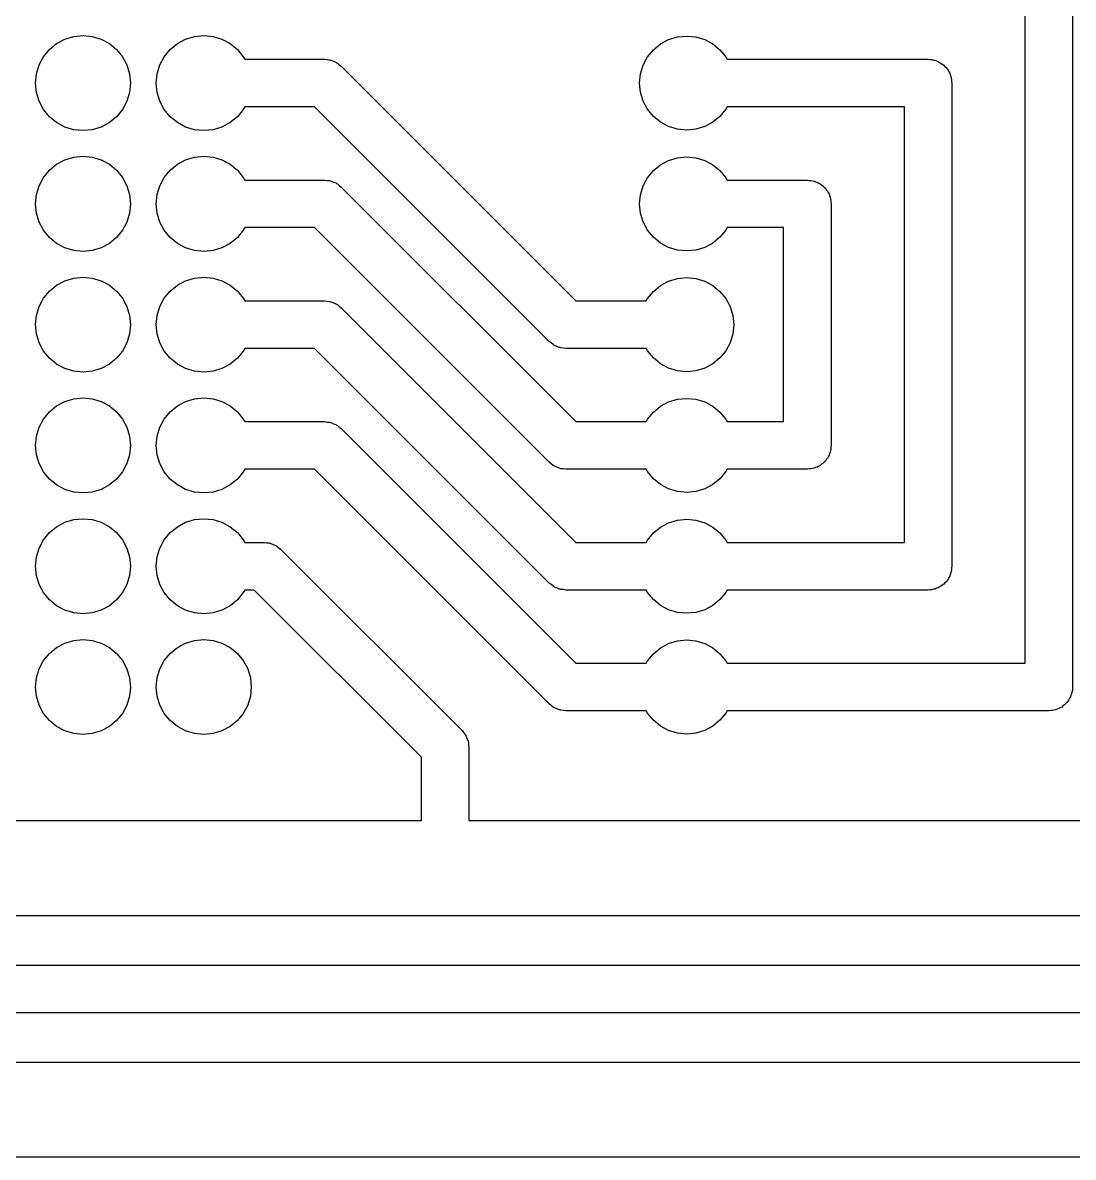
# Model space of a CAD drawing. Extents: x 3.06 to 6.65, y -4.89 to -2.07.
# Drawn here: x 5.15 to 6.02, y -4.889 to -3.95 of the extents above; entities that cross this region are included whole.
import ezdxf

# ---------------------------------------------------------------- set-up
doc = ezdxf.new("R2010")
doc.units = 0
doc.header["$MEASUREMENT"] = 0
doc.layers.add('BLACK', color=7, linetype='CONTINUOUS')

msp = doc.modelspace()

# ---------------------------------------------------------------- linework, layer by layer
at = {"layer": 'BLACK', "linetype": 'CONTINUOUS'}
for p, q in [((6.01969, -3.9), (6.01969, -4.5)), ((5.98031, -4.48031), (5.98031, -3.91969)), ((5.17813, -3.96726), (5.18493, -3.96363)), ((5.18493, -3.96363), (5.19232, -3.96139)), ((5.19232, -3.96139), (5.2, -3.96063)), ((5.2, -3.96063), (5.20768, -3.96139)), ((5.20768, -3.96139), (5.21507, -3.96363)), ((5.21507, -3.96363), (5.22187, -3.96726)), ((5.27813, -3.96726), (5.28493, -3.96363)), ((5.28493, -3.96363), (5.29232, -3.96139)), ((5.29232, -3.96139), (5.3, -3.96063)), ((5.3, -3.96063), (5.30768, -3.96139)), ((5.30768, -3.96139), (5.31507, -3.96363)), ((5.31507, -3.96363), (5.32187, -3.96726)), ((5.67835, -3.96759), (5.68508, -3.96399)), ((5.68508, -3.96399), (5.6924, -3.96177)), ((5.6924, -3.96177), (5.7, -3.96102)), ((5.7, -3.96102), (5.7076, -3.96177)), ((5.7076, -3.96177), (5.71492, -3.96399)), ((5.71492, -3.96399), (5.72165, -3.96759)), ((5.16726, -3.97813), (5.17216, -3.97216)), ((5.17216, -3.97216), (5.17813, -3.96726)), ((5.22187, -3.96726), (5.22784, -3.97216)), ((5.22784, -3.97216), (5.23274, -3.97813)), ((5.26726, -3.97813), (5.27216, -3.97216)), ((5.27216, -3.97216), (5.27813, -3.96726)), ((5.32187, -3.96726), (5.32784, -3.97216)), ((5.32784, -3.97216), (5.33274, -3.97813)), ((5.66759, -3.97835), (5.67244, -3.97244)), ((5.67244, -3.97244), (5.67835, -3.96759)), ((5.72165, -3.96759), (5.72756, -3.97244)), ((5.72756, -3.97244), (5.73241, -3.97835)), ((5.16363, -3.98493), (5.16726, -3.97813)), ((5.23274, -3.97813), (5.23637, -3.98493)), ((5.26363, -3.98493), (5.26726, -3.97813)), ((5.33274, -3.97813), (5.3339, -3.98031)), ((5.3339, -3.98031), (5.4, -3.98031)), ((5.4, -3.98031), (5.40208, -3.98061)), ((5.40208, -3.98061), (5.40418, -3.98076)), ((5.40418, -3.98076), (5.40485, -3.98101)), ((5.40485, -3.98101), (5.40555, -3.98111)), ((5.40555, -3.98111), (5.40746, -3.98199)), ((5.40746, -3.98199), (5.40943, -3.98272)), ((5.40943, -3.98272), (5.41, -3.98315)), ((5.66399, -3.98508), (5.66759, -3.97835)), ((5.73241, -3.97835), (5.73346, -3.98031)), ((5.73346, -3.98031), (5.9, -3.98031)), ((5.9, -3.98031), (5.90139, -3.98052)), ((5.90139, -3.98052), (5.9028, -3.98052)), ((5.9028, -3.98052), (5.90415, -3.98091)), ((5.90415, -3.98091), (5.90555, -3.98111)), ((5.90555, -3.98111), (5.90683, -3.9817)), ((5.90683, -3.9817), (5.90818, -3.98209)), ((5.90818, -3.98209), (5.90936, -3.98286)), ((5.90936, -3.98286), (5.91064, -3.98344)), ((5.16063, -4), (5.16139, -3.99232)), ((5.16139, -3.99232), (5.16363, -3.98493)), ((5.23637, -3.98493), (5.23861, -3.99232)), ((5.23861, -3.99232), (5.23937, -4)), ((5.26063, -4), (5.26139, -3.99232)), ((5.26139, -3.99232), (5.26363, -3.98493)), ((5.41, -3.98315), (5.41064, -3.98344)), ((5.41064, -3.98344), (5.41223, -3.98482)), ((5.41223, -3.98482), (5.41392, -3.98608)), ((5.41392, -3.98608), (5.60815, -4.18031)), ((5.66177, -3.9924), (5.66399, -3.98508)), ((5.91064, -3.98344), (5.91171, -3.98436)), ((5.91171, -3.98436), (5.91289, -3.98512)), ((5.91289, -3.98512), (5.91381, -3.98619)), ((5.91381, -3.98619), (5.91488, -3.98711)), ((5.91488, -3.98711), (5.91564, -3.98829)), ((5.91564, -3.98829), (5.91656, -3.98936)), ((5.91656, -3.98936), (5.91714, -3.99064)), ((5.91714, -3.99064), (5.91791, -3.99182)), ((5.91791, -3.99182), (5.9183, -3.99317)), ((5.16139, -4.00768), (5.16063, -4)), ((5.23937, -4), (5.23861, -4.00768)), ((5.26139, -4.00768), (5.26063, -4)), ((5.66102, -4), (5.66177, -3.9924)), ((5.66177, -4.0076), (5.66102, -4)), ((5.9183, -3.99317), (5.91889, -3.99445)), ((5.91889, -3.99445), (5.91909, -3.99585)), ((5.91909, -3.99585), (5.91948, -3.9972)), ((5.91948, -3.9972), (5.91948, -3.99861)), ((5.91948, -3.99861), (5.91969, -4)), ((5.91969, -4), (5.91969, -4.4)), ((5.16363, -4.01507), (5.16139, -4.00768)), ((5.23861, -4.00768), (5.23637, -4.01507)), ((5.26363, -4.01507), (5.26139, -4.00768)), ((5.66399, -4.01492), (5.66177, -4.0076)), ((5.16726, -4.02187), (5.16363, -4.01507)), ((5.23637, -4.01507), (5.23274, -4.02187)), ((5.26726, -4.02187), (5.26363, -4.01507)), ((5.3339, -4.01969), (5.33274, -4.02187)), ((5.39185, -4.01969), (5.3339, -4.01969)), ((5.58608, -4.21392), (5.39185, -4.01969)), ((5.66759, -4.02165), (5.66399, -4.01492)), ((5.73346, -4.01969), (5.73241, -4.02165)), ((5.88031, -4.01969), (5.73346, -4.01969)), ((5.88031, -4.38031), (5.88031, -4.01969)), ((5.17216, -4.02784), (5.16726, -4.02187)), ((5.17813, -4.03274), (5.17216, -4.02784)), ((5.22784, -4.02784), (5.22187, -4.03274)), ((5.23274, -4.02187), (5.22784, -4.02784)), ((5.27216, -4.02784), (5.26726, -4.02187)), ((5.27813, -4.03274), (5.27216, -4.02784)), ((5.32784, -4.02784), (5.32187, -4.03274)), ((5.33274, -4.02187), (5.32784, -4.02784)), ((5.67244, -4.02756), (5.66759, -4.02165)), ((5.67835, -4.03241), (5.67244, -4.02756)), ((5.72756, -4.02756), (5.72165, -4.03241)), ((5.73241, -4.02165), (5.72756, -4.02756)), ((5.18493, -4.03637), (5.17813, -4.03274)), ((5.19232, -4.03861), (5.18493, -4.03637)), ((5.2, -4.03937), (5.19232, -4.03861)), ((5.20768, -4.03861), (5.2, -4.03937)), ((5.21507, -4.03637), (5.20768, -4.03861)), ((5.22187, -4.03274), (5.21507, -4.03637)), ((5.28493, -4.03637), (5.27813, -4.03274)), ((5.29232, -4.03861), (5.28493, -4.03637)), ((5.3, -4.03937), (5.29232, -4.03861)), ((5.30768, -4.03861), (5.3, -4.03937)), ((5.31507, -4.03637), (5.30768, -4.03861)), ((5.32187, -4.03274), (5.31507, -4.03637)), ((5.68508, -4.03601), (5.67835, -4.03241)), ((5.6924, -4.03823), (5.68508, -4.03601)), ((5.7, -4.03898), (5.6924, -4.03823)), ((5.7076, -4.03823), (5.7, -4.03898)), ((5.71492, -4.03601), (5.7076, -4.03823)), ((5.72165, -4.03241), (5.71492, -4.03601)), ((5.17216, -4.07216), (5.17813, -4.06726)), ((5.17813, -4.06726), (5.18493, -4.06363)), ((5.18493, -4.06363), (5.19232, -4.06139)), ((5.19232, -4.06139), (5.2, -4.06063)), ((5.2, -4.06063), (5.20768, -4.06139)), ((5.20768, -4.06139), (5.21507, -4.06363)), ((5.21507, -4.06363), (5.22187, -4.06726)), ((5.22187, -4.06726), (5.22784, -4.07216)), ((5.27216, -4.07216), (5.27813, -4.06726)), ((5.27813, -4.06726), (5.28493, -4.06363)), ((5.28493, -4.06363), (5.29232, -4.06139)), ((5.29232, -4.06139), (5.3, -4.06063)), ((5.3, -4.06063), (5.30768, -4.06139)), ((5.30768, -4.06139), (5.31507, -4.06363)), ((5.31507, -4.06363), (5.32187, -4.06726)), ((5.32187, -4.06726), (5.32784, -4.07216)), ((5.67835, -4.06759), (5.68508, -4.06399)), ((5.68508, -4.06399), (5.6924, -4.06177)), ((5.6924, -4.06177), (5.7, -4.06102)), ((5.7, -4.06102), (5.7076, -4.06177)), ((5.7076, -4.06177), (5.71492, -4.06399)), ((5.71492, -4.06399), (5.72165, -4.06759)), ((5.16726, -4.07813), (5.17216, -4.07216)), ((5.22784, -4.07216), (5.23274, -4.07813)), ((5.26726, -4.07813), (5.27216, -4.07216)), ((5.32784, -4.07216), (5.33274, -4.07813)), ((5.66759, -4.07835), (5.67244, -4.07244)), ((5.67244, -4.07244), (5.67835, -4.06759)), ((5.72165, -4.06759), (5.72756, -4.07244)), ((5.72756, -4.07244), (5.73241, -4.07835)), ((5.16139, -4.09232), (5.16363, -4.08493)), ((5.16363, -4.08493), (5.16726, -4.07813)), ((5.23274, -4.07813), (5.23637, -4.08493)), ((5.23637, -4.08493), (5.23861, -4.09232)), ((5.26139, -4.09232), (5.26363, -4.08493)), ((5.26363, -4.08493), (5.26726, -4.07813)), ((5.33274, -4.07813), (5.3339, -4.08031)), ((5.3339, -4.08031), (5.4, -4.08031)), ((5.4, -4.08031), (5.40208, -4.08061)), ((5.40208, -4.08061), (5.40418, -4.08076)), ((5.40418, -4.08076), (5.40485, -4.08101)), ((5.40485, -4.08101), (5.40555, -4.08111)), ((5.40555, -4.08111), (5.40746, -4.08199)), ((5.40746, -4.08199), (5.40943, -4.08272)), ((5.40943, -4.08272), (5.41, -4.08315)), ((5.41, -4.08315), (5.41064, -4.08344)), ((5.41064, -4.08344), (5.41223, -4.08482)), ((5.41223, -4.08482), (5.41392, -4.08608)), ((5.41392, -4.08608), (5.60815, -4.28031)), ((5.66177, -4.0924), (5.66399, -4.08508)), ((5.66399, -4.08508), (5.66759, -4.07835)), ((5.73241, -4.07835), (5.73346, -4.08031)), ((5.73346, -4.08031), (5.8, -4.08031)), ((5.8, -4.08031), (5.80139, -4.08052)), ((5.80139, -4.08052), (5.8028, -4.08052)), ((5.8028, -4.08052), (5.80415, -4.08091)), ((5.80415, -4.08091), (5.80555, -4.08111)), ((5.80555, -4.08111), (5.80683, -4.0817)), ((5.80683, -4.0817), (5.80818, -4.08209)), ((5.80818, -4.08209), (5.80936, -4.08286)), ((5.80936, -4.08286), (5.81064, -4.08344)), ((5.81064, -4.08344), (5.81171, -4.08436)), ((5.81171, -4.08436), (5.81289, -4.08512)), ((5.81289, -4.08512), (5.81381, -4.08619)), ((5.81381, -4.08619), (5.81488, -4.08711)), ((5.16063, -4.1), (5.16139, -4.09232)), ((5.23861, -4.09232), (5.23937, -4.1)), ((5.26063, -4.1), (5.26139, -4.09232)), ((5.66102, -4.1), (5.66177, -4.0924)), ((5.81488, -4.08711), (5.81564, -4.08829)), ((5.81564, -4.08829), (5.81656, -4.08936)), ((5.81656, -4.08936), (5.81714, -4.09064)), ((5.81714, -4.09064), (5.81791, -4.09182)), ((5.81791, -4.09182), (5.8183, -4.09317)), ((5.8183, -4.09317), (5.81889, -4.09445)), ((5.81889, -4.09445), (5.81909, -4.09585)), ((5.16139, -4.10768), (5.16063, -4.1)), ((5.23937, -4.1), (5.23861, -4.10768)), ((5.26139, -4.10768), (5.26063, -4.1)), ((5.66177, -4.1076), (5.66102, -4.1)), ((5.81909, -4.09585), (5.81948, -4.0972)), ((5.81948, -4.0972), (5.81948, -4.09861)), ((5.81948, -4.09861), (5.81969, -4.1)), ((5.81969, -4.1), (5.81969, -4.3)), ((5.16363, -4.11507), (5.16139, -4.10768)), ((5.23861, -4.10768), (5.23637, -4.11507)), ((5.26363, -4.11507), (5.26139, -4.10768)), ((5.66399, -4.11492), (5.66177, -4.1076)), ((5.16726, -4.12187), (5.16363, -4.11507)), ((5.17216, -4.12784), (5.16726, -4.12187)), ((5.23274, -4.12187), (5.22784, -4.12784)), ((5.23637, -4.11507), (5.23274, -4.12187)), ((5.26726, -4.12187), (5.26363, -4.11507)), ((5.27216, -4.12784), (5.26726, -4.12187)), ((5.33274, -4.12187), (5.32784, -4.12784)), ((5.3339, -4.11969), (5.33274, -4.12187)), ((5.39185, -4.11969), (5.3339, -4.11969)), ((5.58608, -4.31392), (5.39185, -4.11969)), ((5.66759, -4.12165), (5.66399, -4.11492)), ((5.67244, -4.12756), (5.66759, -4.12165)), ((5.73241, -4.12165), (5.72756, -4.12756)), ((5.73346, -4.11969), (5.73241, -4.12165)), ((5.78031, -4.11969), (5.73346, -4.11969)), ((5.78031, -4.28031), (5.78031, -4.11969)), ((5.17813, -4.13274), (5.17216, -4.12784)), ((5.18493, -4.13637), (5.17813, -4.13274)), ((5.22187, -4.13274), (5.21507, -4.13637)), ((5.22784, -4.12784), (5.22187, -4.13274)), ((5.27813, -4.13274), (5.27216, -4.12784)), ((5.28493, -4.13637), (5.27813, -4.13274)), ((5.32187, -4.13274), (5.31507, -4.13637)), ((5.32784, -4.12784), (5.32187, -4.13274)), ((5.67835, -4.13241), (5.67244, -4.12756)), ((5.68508, -4.13601), (5.67835, -4.13241)), ((5.72165, -4.13241), (5.71492, -4.13601)), ((5.72756, -4.12756), (5.72165, -4.13241)), ((5.19232, -4.13861), (5.18493, -4.13637)), ((5.2, -4.13937), (5.19232, -4.13861)), ((5.20768, -4.13861), (5.2, -4.13937)), ((5.21507, -4.13637), (5.20768, -4.13861)), ((5.29232, -4.13861), (5.28493, -4.13637)), ((5.3, -4.13937), (5.29232, -4.13861)), ((5.30768, -4.13861), (5.3, -4.13937)), ((5.31507, -4.13637), (5.30768, -4.13861)), ((5.6924, -4.13823), (5.68508, -4.13601)), ((5.7, -4.13898), (5.6924, -4.13823)), ((5.7076, -4.13823), (5.7, -4.13898)), ((5.71492, -4.13601), (5.7076, -4.13823)), ((5.18493, -4.16363), (5.19232, -4.16139)), ((5.19232, -4.16139), (5.2, -4.16063)), ((5.2, -4.16063), (5.20768, -4.16139)), ((5.20768, -4.16139), (5.21507, -4.16363)), ((5.28493, -4.16363), (5.29232, -4.16139)), ((5.29232, -4.16139), (5.3, -4.16063)), ((5.3, -4.16063), (5.30768, -4.16139)), ((5.30768, -4.16139), (5.31507, -4.16363)), ((5.6924, -4.16177), (5.7, -4.16102)), ((5.7, -4.16102), (5.7076, -4.16177)), ((5.17216, -4.17216), (5.17813, -4.16726)), ((5.17813, -4.16726), (5.18493, -4.16363)), ((5.21507, -4.16363), (5.22187, -4.16726)), ((5.22187, -4.16726), (5.22784, -4.17216)), ((5.27216, -4.17216), (5.27813, -4.16726)), ((5.27813, -4.16726), (5.28493, -4.16363)), ((5.31507, -4.16363), (5.32187, -4.16726)), ((5.32187, -4.16726), (5.32784, -4.17216)), ((5.67244, -4.17244), (5.67835, -4.16759)), ((5.67835, -4.16759), (5.68508, -4.16399)), ((5.68508, -4.16399), (5.6924, -4.16177)), ((5.7076, -4.16177), (5.71492, -4.16399)), ((5.71492, -4.16399), (5.72165, -4.16759)), ((5.72165, -4.16759), (5.72756, -4.17244)), ((5.16363, -4.18493), (5.16726, -4.17813)), ((5.16726, -4.17813), (5.17216, -4.17216)), ((5.22784, -4.17216), (5.23274, -4.17813)), ((5.23274, -4.17813), (5.23637, -4.18493)), ((5.26363, -4.18493), (5.26726, -4.17813)), ((5.26726, -4.17813), (5.27216, -4.17216)), ((5.32784, -4.17216), (5.33274, -4.17813)), ((5.33274, -4.17813), (5.3339, -4.18031)), ((5.66654, -4.18031), (5.66759, -4.17835)), ((5.66759, -4.17835), (5.67244, -4.17244)), ((5.72756, -4.17244), (5.73241, -4.17835)), ((5.73241, -4.17835), (5.73601, -4.18508)), ((5.16139, -4.19232), (5.16363, -4.18493)), ((5.23637, -4.18493), (5.23861, -4.19232)), ((5.26139, -4.19232), (5.26363, -4.18493)), ((5.3339, -4.18031), (5.4, -4.18031)), ((5.4, -4.18031), (5.40208, -4.18061)), ((5.40208, -4.18061), (5.40418, -4.18076)), ((5.40418, -4.18076), (5.40485, -4.18101)), ((5.40485, -4.18101), (5.40555, -4.18111)), ((5.40555, -4.18111), (5.40746, -4.18199)), ((5.40746, -4.18199), (5.40943, -4.18272)), ((5.40943, -4.18272), (5.41, -4.18315)), ((5.41, -4.18315), (5.41064, -4.18344)), ((5.41064, -4.18344), (5.41223, -4.18482)), ((5.41223, -4.18482), (5.41392, -4.18608)), ((5.41392, -4.18608), (5.60815, -4.38031)), ((5.60815, -4.18031), (5.66654, -4.18031)), ((5.73601, -4.18508), (5.73823, -4.1924)), ((5.16063, -4.2), (5.16139, -4.19232)), ((5.23861, -4.19232), (5.23937, -4.2)), ((5.26063, -4.2), (5.26139, -4.19232)), ((5.73823, -4.1924), (5.73898, -4.2)), ((5.16139, -4.20768), (5.16063, -4.2)), ((5.16363, -4.21507), (5.16139, -4.20768)), ((5.23861, -4.20768), (5.23637, -4.21507)), ((5.23937, -4.2), (5.23861, -4.20768)), ((5.26139, -4.20768), (5.26063, -4.2)), ((5.26363, -4.21507), (5.26139, -4.20768)), ((5.73823, -4.2076), (5.73601, -4.21492)), ((5.73898, -4.2), (5.73823, -4.2076)), ((5.16726, -4.22187), (5.16363, -4.21507)), ((5.23637, -4.21507), (5.23274, -4.22187)), ((5.26726, -4.22187), (5.26363, -4.21507)), ((5.58777, -4.21518), (5.58608, -4.21392)), ((5.58936, -4.21656), (5.58777, -4.21518)), ((5.59, -4.21685), (5.58936, -4.21656)), ((5.59057, -4.21728), (5.59, -4.21685)), ((5.59254, -4.21801), (5.59057, -4.21728)), ((5.73601, -4.21492), (5.73241, -4.22165)), ((5.17216, -4.22784), (5.16726, -4.22187)), ((5.23274, -4.22187), (5.22784, -4.22784)), ((5.27216, -4.22784), (5.26726, -4.22187)), ((5.33274, -4.22187), (5.32784, -4.22784)), ((5.3339, -4.21969), (5.33274, -4.22187)), ((5.39185, -4.21969), (5.3339, -4.21969)), ((5.58608, -4.41392), (5.39185, -4.21969)), ((5.59445, -4.21889), (5.59254, -4.21801)), ((5.59515, -4.21899), (5.59445, -4.21889)), ((5.59582, -4.21924), (5.59515, -4.21899)), ((5.59792, -4.21939), (5.59582, -4.21924)), ((5.6, -4.21969), (5.59792, -4.21939)), ((5.66654, -4.21969), (5.6, -4.21969)), ((5.66759, -4.22165), (5.66654, -4.21969)), ((5.67244, -4.22756), (5.66759, -4.22165)), ((5.73241, -4.22165), (5.72756, -4.22756)), ((5.17813, -4.23274), (5.17216, -4.22784)), ((5.18493, -4.23637), (5.17813, -4.23274)), ((5.19232, -4.23861), (5.18493, -4.23637)), ((5.21507, -4.23637), (5.20768, -4.23861)), ((5.22187, -4.23274), (5.21507, -4.23637)), ((5.22784, -4.22784), (5.22187, -4.23274)), ((5.27813, -4.23274), (5.27216, -4.22784)), ((5.28493, -4.23637), (5.27813, -4.23274)), ((5.29232, -4.23861), (5.28493, -4.23637)), ((5.31507, -4.23637), (5.30768, -4.23861)), ((5.32187, -4.23274), (5.31507, -4.23637)), ((5.32784, -4.22784), (5.32187, -4.23274)), ((5.67835, -4.23241), (5.67244, -4.22756)), ((5.68508, -4.23601), (5.67835, -4.23241)), ((5.6924, -4.23823), (5.68508, -4.23601)), ((5.71492, -4.23601), (5.7076, -4.23823)), ((5.72165, -4.23241), (5.71492, -4.23601)), ((5.72756, -4.22756), (5.72165, -4.23241)), ((5.2, -4.23937), (5.19232, -4.23861)), ((5.20768, -4.23861), (5.2, -4.23937)), ((5.3, -4.23937), (5.29232, -4.23861)), ((5.30768, -4.23861), (5.3, -4.23937)), ((5.7, -4.23898), (5.6924, -4.23823)), ((5.7076, -4.23823), (5.7, -4.23898)), ((5.17813, -4.26726), (5.18493, -4.26363)), ((5.18493, -4.26363), (5.19232, -4.26139)), ((5.19232, -4.26139), (5.2, -4.26063)), ((5.2, -4.26063), (5.20768, -4.26139)), ((5.20768, -4.26139), (5.21507, -4.26363)), ((5.21507, -4.26363), (5.22187, -4.26726)), ((5.27813, -4.26726), (5.28493, -4.26363)), ((5.28493, -4.26363), (5.29232, -4.26139)), ((5.29232, -4.26139), (5.3, -4.26063)), ((5.3, -4.26063), (5.30768, -4.26139)), ((5.30768, -4.26139), (5.31507, -4.26363)), ((5.31507, -4.26363), (5.32187, -4.26726)), ((5.67835, -4.26759), (5.68508, -4.26399)), ((5.68508, -4.26399), (5.6924, -4.26177)), ((5.6924, -4.26177), (5.7, -4.26102)), ((5.7, -4.26102), (5.7076, -4.26177)), ((5.7076, -4.26177), (5.71492, -4.26399)), ((5.71492, -4.26399), (5.72165, -4.26759)), ((5.16726, -4.27813), (5.17216, -4.27216)), ((5.17216, -4.27216), (5.17813, -4.26726)), ((5.22187, -4.26726), (5.22784, -4.27216)), ((5.22784, -4.27216), (5.23274, -4.27813)), ((5.26726, -4.27813), (5.27216, -4.27216)), ((5.27216, -4.27216), (5.27813, -4.26726)), ((5.32187, -4.26726), (5.32784, -4.27216)), ((5.32784, -4.27216), (5.33274, -4.27813)), ((5.66759, -4.27835), (5.67244, -4.27244)), ((5.67244, -4.27244), (5.67835, -4.26759)), ((5.72165, -4.26759), (5.72756, -4.27244)), ((5.72756, -4.27244), (5.73241, -4.27835)), ((5.16363, -4.28493), (5.16726, -4.27813)), ((5.23274, -4.27813), (5.23637, -4.28493)), ((5.26363, -4.28493), (5.26726, -4.27813)), ((5.33274, -4.27813), (5.3339, -4.28031)), ((5.3339, -4.28031), (5.4, -4.28031)), ((5.4, -4.28031), (5.40208, -4.28061)), ((5.40208, -4.28061), (5.40418, -4.28076)), ((5.40418, -4.28076), (5.40485, -4.28101)), ((5.40485, -4.28101), (5.40555, -4.28111)), ((5.40555, -4.28111), (5.40746, -4.28199)), ((5.40746, -4.28199), (5.40943, -4.28272)), ((5.40943, -4.28272), (5.41, -4.28315)), ((5.41, -4.28315), (5.41064, -4.28344)), ((5.41064, -4.28344), (5.41223, -4.28482)), ((5.60815, -4.28031), (5.66654, -4.28031)), ((5.66654, -4.28031), (5.66759, -4.27835)), ((5.73241, -4.27835), (5.73346, -4.28031)), ((5.73346, -4.28031), (5.78031, -4.28031)), ((5.16063, -4.3), (5.16139, -4.29232)), ((5.16139, -4.29232), (5.16363, -4.28493)), ((5.23637, -4.28493), (5.23861, -4.29232)), ((5.23861, -4.29232), (5.23937, -4.3)), ((5.26063, -4.3), (5.26139, -4.29232)), ((5.26139, -4.29232), (5.26363, -4.28493)), ((5.41223, -4.28482), (5.41392, -4.28608)), ((5.41392, -4.28608), (5.60815, -4.48031)), ((5.16139, -4.30768), (5.16063, -4.3)), ((5.23937, -4.3), (5.23861, -4.30768)), ((5.26139, -4.30768), (5.26063, -4.3)), ((5.81969, -4.3), (5.81948, -4.30139)), ((5.81948, -4.30139), (5.81948, -4.3028)), ((5.16363, -4.31507), (5.16139, -4.30768)), ((5.23861, -4.30768), (5.23637, -4.31507)), ((5.26363, -4.31507), (5.26139, -4.30768)), ((5.81656, -4.31064), (5.81564, -4.31171)), ((5.81714, -4.30936), (5.81656, -4.31064)), ((5.81791, -4.30818), (5.81714, -4.30936)), ((5.8183, -4.30683), (5.81791, -4.30818)), ((5.81889, -4.30555), (5.8183, -4.30683)), ((5.81909, -4.30415), (5.81889, -4.30555)), ((5.81948, -4.3028), (5.81909, -4.30415)), ((5.16726, -4.32187), (5.16363, -4.31507)), ((5.23637, -4.31507), (5.23274, -4.32187)), ((5.26726, -4.32187), (5.26363, -4.31507)), ((5.3339, -4.31969), (5.33274, -4.32187)), ((5.39185, -4.31969), (5.3339, -4.31969)), ((5.58608, -4.51392), (5.39185, -4.31969)), ((5.58777, -4.31518), (5.58608, -4.31392)), ((5.58936, -4.31656), (5.58777, -4.31518)), ((5.59, -4.31685), (5.58936, -4.31656)), ((5.59057, -4.31728), (5.59, -4.31685)), ((5.59254, -4.31801), (5.59057, -4.31728)), ((5.59445, -4.31889), (5.59254, -4.31801)), ((5.59515, -4.31899), (5.59445, -4.31889)), ((5.59582, -4.31924), (5.59515, -4.31899)), ((5.59792, -4.31939), (5.59582, -4.31924)), ((5.6, -4.31969), (5.59792, -4.31939)), ((5.66654, -4.31969), (5.6, -4.31969)), ((5.66759, -4.32165), (5.66654, -4.31969)), ((5.73346, -4.31969), (5.73241, -4.32165)), ((5.8, -4.31969), (5.73346, -4.31969)), ((5.80139, -4.31948), (5.8, -4.31969)), ((5.8028, -4.31948), (5.80139, -4.31948)), ((5.80415, -4.31909), (5.8028, -4.31948)), ((5.80555, -4.31889), (5.80415, -4.31909)), ((5.80683, -4.3183), (5.80555, -4.31889)), ((5.80818, -4.31791), (5.80683, -4.3183)), ((5.80936, -4.31714), (5.80818, -4.31791)), ((5.81064, -4.31656), (5.80936, -4.31714)), ((5.81171, -4.31564), (5.81064, -4.31656)), ((5.81289, -4.31488), (5.81171, -4.31564)), ((5.81381, -4.31381), (5.81289, -4.31488)), ((5.81488, -4.31289), (5.81381, -4.31381)), ((5.81564, -4.31171), (5.81488, -4.31289)), ((5.17216, -4.32784), (5.16726, -4.32187)), ((5.17813, -4.33274), (5.17216, -4.32784)), ((5.22784, -4.32784), (5.22187, -4.33274)), ((5.23274, -4.32187), (5.22784, -4.32784)), ((5.27216, -4.32784), (5.26726, -4.32187)), ((5.27813, -4.33274), (5.27216, -4.32784)), ((5.32784, -4.32784), (5.32187, -4.33274)), ((5.33274, -4.32187), (5.32784, -4.32784)), ((5.67244, -4.32756), (5.66759, -4.32165)), ((5.67835, -4.33241), (5.67244, -4.32756)), ((5.72756, -4.32756), (5.72165, -4.33241)), ((5.73241, -4.32165), (5.72756, -4.32756)), ((5.18493, -4.33637), (5.17813, -4.33274)), ((5.19232, -4.33861), (5.18493, -4.33637)), ((5.2, -4.33937), (5.19232, -4.33861)), ((5.20768, -4.33861), (5.2, -4.33937)), ((5.21507, -4.33637), (5.20768, -4.33861)), ((5.22187, -4.33274), (5.21507, -4.33637)), ((5.28493, -4.33637), (5.27813, -4.33274)), ((5.29232, -4.33861), (5.28493, -4.33637)), ((5.3, -4.33937), (5.29232, -4.33861)), ((5.30768, -4.33861), (5.3, -4.33937)), ((5.31507, -4.33637), (5.30768, -4.33861)), ((5.32187, -4.33274), (5.31507, -4.33637)), ((5.68508, -4.33601), (5.67835, -4.33241)), ((5.6924, -4.33823), (5.68508, -4.33601)), ((5.7, -4.33898), (5.6924, -4.33823)), ((5.7076, -4.33823), (5.7, -4.33898)), ((5.71492, -4.33601), (5.7076, -4.33823)), ((5.72165, -4.33241), (5.71492, -4.33601)), ((5.17216, -4.37216), (5.17813, -4.36726)), ((5.17813, -4.36726), (5.18493, -4.36363)), ((5.18493, -4.36363), (5.19232, -4.36139)), ((5.19232, -4.36139), (5.2, -4.36063)), ((5.2, -4.36063), (5.20768, -4.36139)), ((5.20768, -4.36139), (5.21507, -4.36363)), ((5.21507, -4.36363), (5.22187, -4.36726)), ((5.22187, -4.36726), (5.22784, -4.37216)), ((5.27216, -4.37216), (5.27813, -4.36726)), ((5.27813, -4.36726), (5.28493, -4.36363)), ((5.28493, -4.36363), (5.29232, -4.36139)), ((5.29232, -4.36139), (5.3, -4.36063)), ((5.3, -4.36063), (5.30768, -4.36139)), ((5.30768, -4.36139), (5.31507, -4.36363)), ((5.31507, -4.36363), (5.32187, -4.36726)), ((5.32187, -4.36726), (5.32784, -4.37216)), ((5.67244, -4.37244), (5.67835, -4.36759)), ((5.67835, -4.36759), (5.68508, -4.36399)), ((5.68508, -4.36399), (5.6924, -4.36177)), ((5.6924, -4.36177), (5.7, -4.36102)), ((5.7, -4.36102), (5.7076, -4.36177)), ((5.7076, -4.36177), (5.71492, -4.36399)), ((5.71492, -4.36399), (5.72165, -4.36759)), ((5.72165, -4.36759), (5.72756, -4.37244)), ((5.16726, -4.37813), (5.17216, -4.37216)), ((5.22784, -4.37216), (5.23274, -4.37813)), ((5.26726, -4.37813), (5.27216, -4.37216)), ((5.32784, -4.37216), (5.33274, -4.37813)), ((5.66759, -4.37835), (5.67244, -4.37244)), ((5.72756, -4.37244), (5.73241, -4.37835)), ((5.16139, -4.39232), (5.16363, -4.38493)), ((5.16363, -4.38493), (5.16726, -4.37813)), ((5.23274, -4.37813), (5.23637, -4.38493)), ((5.23637, -4.38493), (5.23861, -4.39232)), ((5.26139, -4.39232), (5.26363, -4.38493)), ((5.26363, -4.38493), (5.26726, -4.37813)), ((5.33274, -4.37813), (5.3339, -4.38031)), ((5.3339, -4.38031), (5.35, -4.38031)), ((5.35, -4.38031), (5.35208, -4.38061)), ((5.35208, -4.38061), (5.35418, -4.38076)), ((5.35418, -4.38076), (5.35485, -4.38101)), ((5.35485, -4.38101), (5.35555, -4.38111)), ((5.35555, -4.38111), (5.35746, -4.38199)), ((5.35746, -4.38199), (5.35943, -4.38272)), ((5.35943, -4.38272), (5.36, -4.38315)), ((5.36, -4.38315), (5.36064, -4.38344)), ((5.36064, -4.38344), (5.36223, -4.38482)), ((5.36223, -4.38482), (5.36392, -4.38608)), ((5.36392, -4.38608), (5.51392, -4.53608)), ((5.60815, -4.38031), (5.66654, -4.38031)), ((5.66654, -4.38031), (5.66759, -4.37835)), ((5.73241, -4.37835), (5.73346, -4.38031)), ((5.73346, -4.38031), (5.88031, -4.38031)), ((5.16063, -4.4), (5.16139, -4.39232)), ((5.23861, -4.39232), (5.23937, -4.4)), ((5.26063, -4.4), (5.26139, -4.39232)), ((5.16139, -4.40768), (5.16063, -4.4)), ((5.23937, -4.4), (5.23861, -4.40768)), ((5.26139, -4.40768), (5.26063, -4.4)), ((5.91889, -4.40555), (5.9183, -4.40683)), ((5.91909, -4.40415), (5.91889, -4.40555)), ((5.91948, -4.4028), (5.91909, -4.40415)), ((5.91969, -4.4), (5.91948, -4.40139)), ((5.91948, -4.40139), (5.91948, -4.4028)), ((5.16363, -4.41507), (5.16139, -4.40768)), ((5.23861, -4.40768), (5.23637, -4.41507)), ((5.26363, -4.41507), (5.26139, -4.40768)), ((5.58777, -4.41518), (5.58608, -4.41392)), ((5.91289, -4.41488), (5.91171, -4.41564)), ((5.91381, -4.41381), (5.91289, -4.41488)), ((5.91488, -4.41289), (5.91381, -4.41381)), ((5.91564, -4.41171), (5.91488, -4.41289)), ((5.91656, -4.41064), (5.91564, -4.41171)), ((5.91714, -4.40936), (5.91656, -4.41064)), ((5.91791, -4.40818), (5.91714, -4.40936)), ((5.9183, -4.40683), (5.91791, -4.40818)), ((5.16726, -4.42187), (5.16363, -4.41507)), ((5.17216, -4.42784), (5.16726, -4.42187)), ((5.23274, -4.42187), (5.22784, -4.42784)), ((5.23637, -4.41507), (5.23274, -4.42187)), ((5.26726, -4.42187), (5.26363, -4.41507)), ((5.27216, -4.42784), (5.26726, -4.42187)), ((5.33274, -4.42187), (5.32784, -4.42784)), ((5.3339, -4.41969), (5.33274, -4.42187)), ((5.34185, -4.41969), (5.3339, -4.41969)), ((5.48031, -4.55815), (5.34185, -4.41969)), ((5.58936, -4.41656), (5.58777, -4.41518)), ((5.59, -4.41685), (5.58936, -4.41656)), ((5.59057, -4.41728), (5.59, -4.41685)), ((5.59254, -4.41801), (5.59057, -4.41728)), ((5.59445, -4.41889), (5.59254, -4.41801)), ((5.59515, -4.41899), (5.59445, -4.41889)), ((5.59582, -4.41924), (5.59515, -4.41899)), ((5.59792, -4.41939), (5.59582, -4.41924)), ((5.6, -4.41969), (5.59792, -4.41939)), ((5.66654, -4.41969), (5.6, -4.41969)), ((5.66759, -4.42165), (5.66654, -4.41969)), ((5.67244, -4.42756), (5.66759, -4.42165)), ((5.73241, -4.42165), (5.72756, -4.42756)), ((5.73346, -4.41969), (5.73241, -4.42165)), ((5.9, -4.41969), (5.73346, -4.41969)), ((5.90139, -4.41948), (5.9, -4.41969)), ((5.9028, -4.41948), (5.90139, -4.41948)), ((5.90415, -4.41909), (5.9028, -4.41948)), ((5.90555, -4.41889), (5.90415, -4.41909)), ((5.90683, -4.4183), (5.90555, -4.41889)), ((5.90818, -4.41791), (5.90683, -4.4183)), ((5.90936, -4.41714), (5.90818, -4.41791)), ((5.91064, -4.41656), (5.90936, -4.41714)), ((5.91171, -4.41564), (5.91064, -4.41656)), ((5.17813, -4.43274), (5.17216, -4.42784)), ((5.18493, -4.43637), (5.17813, -4.43274)), ((5.22187, -4.43274), (5.21507, -4.43637)), ((5.22784, -4.42784), (5.22187, -4.43274)), ((5.27813, -4.43274), (5.27216, -4.42784)), ((5.28493, -4.43637), (5.27813, -4.43274)), ((5.32187, -4.43274), (5.31507, -4.43637)), ((5.32784, -4.42784), (5.32187, -4.43274)), ((5.67835, -4.43241), (5.67244, -4.42756)), ((5.68508, -4.43601), (5.67835, -4.43241)), ((5.72165, -4.43241), (5.71492, -4.43601)), ((5.72756, -4.42756), (5.72165, -4.43241)), ((5.19232, -4.43861), (5.18493, -4.43637)), ((5.2, -4.43937), (5.19232, -4.43861)), ((5.20768, -4.43861), (5.2, -4.43937)), ((5.21507, -4.43637), (5.20768, -4.43861)), ((5.29232, -4.43861), (5.28493, -4.43637)), ((5.3, -4.43937), (5.29232, -4.43861)), ((5.30768, -4.43861), (5.3, -4.43937)), ((5.31507, -4.43637), (5.30768, -4.43861)), ((5.6924, -4.43823), (5.68508, -4.43601)), ((5.7, -4.43898), (5.6924, -4.43823)), ((5.7076, -4.43823), (5.7, -4.43898)), ((5.71492, -4.43601), (5.7076, -4.43823)), ((5.18493, -4.46363), (5.19232, -4.46139)), ((5.19232, -4.46139), (5.2, -4.46063)), ((5.2, -4.46063), (5.20768, -4.46139)), ((5.20768, -4.46139), (5.21507, -4.46363)), ((5.28493, -4.46363), (5.29232, -4.46139)), ((5.29232, -4.46139), (5.3, -4.46063)), ((5.3, -4.46063), (5.30768, -4.46139)), ((5.30768, -4.46139), (5.31507, -4.46363)), ((5.68508, -4.46399), (5.6924, -4.46177)), ((5.6924, -4.46177), (5.7, -4.46102)), ((5.7, -4.46102), (5.7076, -4.46177)), ((5.7076, -4.46177), (5.71492, -4.46399)), ((5.17216, -4.47216), (5.17813, -4.46726)), ((5.17813, -4.46726), (5.18493, -4.46363)), ((5.21507, -4.46363), (5.22187, -4.46726)), ((5.22187, -4.46726), (5.22784, -4.47216)), ((5.27216, -4.47216), (5.27813, -4.46726)), ((5.27813, -4.46726), (5.28493, -4.46363)), ((5.31507, -4.46363), (5.32187, -4.46726)), ((5.32187, -4.46726), (5.32784, -4.47216)), ((5.67244, -4.47244), (5.67835, -4.46759)), ((5.67835, -4.46759), (5.68508, -4.46399)), ((5.71492, -4.46399), (5.72165, -4.46759)), ((5.72165, -4.46759), (5.72756, -4.47244)), ((5.16363, -4.48493), (5.16726, -4.47813)), ((5.16726, -4.47813), (5.17216, -4.47216)), ((5.22784, -4.47216), (5.23274, -4.47813)), ((5.23274, -4.47813), (5.23637, -4.48493)), ((5.26363, -4.48493), (5.26726, -4.47813)), ((5.26726, -4.47813), (5.27216, -4.47216)), ((5.32784, -4.47216), (5.33274, -4.47813)), ((5.33274, -4.47813), (5.33637, -4.48493)), ((5.60815, -4.48031), (5.66654, -4.48031)), ((5.66654, -4.48031), (5.66759, -4.47835)), ((5.66759, -4.47835), (5.67244, -4.47244)), ((5.72756, -4.47244), (5.73241, -4.47835)), ((5.73241, -4.47835), (5.73346, -4.48031)), ((5.73346, -4.48031), (5.98031, -4.48031)), ((5.16139, -4.49232), (5.16363, -4.48493)), ((5.23637, -4.48493), (5.23861, -4.49232)), ((5.26139, -4.49232), (5.26363, -4.48493)), ((5.33637, -4.48493), (5.33861, -4.49232)), ((5.16063, -4.5), (5.16139, -4.49232)), ((5.23861, -4.49232), (5.23937, -4.5)), ((5.26063, -4.5), (5.26139, -4.49232)), ((5.33861, -4.49232), (5.33937, -4.5)), ((5.16139, -4.50768), (5.16063, -4.5)), ((5.16363, -4.51507), (5.16139, -4.50768)), ((5.23861, -4.50768), (5.23637, -4.51507)), ((5.23937, -4.5), (5.23861, -4.50768)), ((5.26139, -4.50768), (5.26063, -4.5)), ((5.26363, -4.51507), (5.26139, -4.50768)), ((5.33861, -4.50768), (5.33637, -4.51507)), ((5.33937, -4.5), (5.33861, -4.50768)), ((6.01791, -4.50818), (6.01714, -4.50936)), ((6.0183, -4.50683), (6.01791, -4.50818)), ((6.01889, -4.50555), (6.0183, -4.50683)), ((6.01909, -4.50415), (6.01889, -4.50555)), ((6.01948, -4.5028), (6.01909, -4.50415)), ((6.01969, -4.5), (6.01948, -4.50139)), ((6.01948, -4.50139), (6.01948, -4.5028)), ((5.16726, -4.52187), (5.16363, -4.51507)), ((5.23637, -4.51507), (5.23274, -4.52187)), ((5.26726, -4.52187), (5.26363, -4.51507)), ((5.33637, -4.51507), (5.33274, -4.52187)), ((5.58777, -4.51518), (5.58608, -4.51392)), ((5.58936, -4.51656), (5.58777, -4.51518)), ((5.59, -4.51685), (5.58936, -4.51656)), ((5.59057, -4.51728), (5.59, -4.51685)), ((5.59254, -4.51801), (5.59057, -4.51728)), ((5.59445, -4.51889), (5.59254, -4.51801)), ((6.00683, -4.5183), (6.00555, -4.51889)), ((6.00818, -4.51791), (6.00683, -4.5183)), ((6.00936, -4.51714), (6.00818, -4.51791)), ((6.01064, -4.51656), (6.00936, -4.51714)), ((6.01171, -4.51564), (6.01064, -4.51656)), ((6.01289, -4.51488), (6.01171, -4.51564)), ((6.01381, -4.51381), (6.01289, -4.51488)), ((6.01488, -4.51289), (6.01381, -4.51381)), ((6.01564, -4.51171), (6.01488, -4.51289)), ((6.01656, -4.51064), (6.01564, -4.51171)), ((6.01714, -4.50936), (6.01656, -4.51064)), ((5.17216, -4.52784), (5.16726, -4.52187)), ((5.23274, -4.52187), (5.22784, -4.52784)), ((5.27216, -4.52784), (5.26726, -4.52187)), ((5.33274, -4.52187), (5.32784, -4.52784)), ((5.59515, -4.51899), (5.59445, -4.51889)), ((5.59582, -4.51924), (5.59515, -4.51899)), ((5.59792, -4.51939), (5.59582, -4.51924)), ((5.6, -4.51969), (5.59792, -4.51939)), ((5.66654, -4.51969), (5.6, -4.51969)), ((5.66759, -4.52165), (5.66654, -4.51969)), ((5.67244, -4.52756), (5.66759, -4.52165)), ((5.67835, -4.53241), (5.67244, -4.52756)), ((5.72756, -4.52756), (5.72165, -4.53241)), ((5.73241, -4.52165), (5.72756, -4.52756)), ((5.73346, -4.51969), (5.73241, -4.52165)), ((6, -4.51969), (5.73346, -4.51969)), ((6.00139, -4.51948), (6, -4.51969)), ((6.0028, -4.51948), (6.00139, -4.51948)), ((6.00415, -4.51909), (6.0028, -4.51948)), ((6.00555, -4.51889), (6.00415, -4.51909)), ((5.17813, -4.53274), (5.17216, -4.52784)), ((5.18493, -4.53637), (5.17813, -4.53274)), ((5.19232, -4.53861), (5.18493, -4.53637)), ((5.21507, -4.53637), (5.20768, -4.53861)), ((5.22187, -4.53274), (5.21507, -4.53637)), ((5.22784, -4.52784), (5.22187, -4.53274)), ((5.27813, -4.53274), (5.27216, -4.52784)), ((5.28493, -4.53637), (5.27813, -4.53274)), ((5.29232, -4.53861), (5.28493, -4.53637)), ((5.31507, -4.53637), (5.30768, -4.53861)), ((5.32187, -4.53274), (5.31507, -4.53637)), ((5.32784, -4.52784), (5.32187, -4.53274)), ((5.51392, -4.53608), (5.51518, -4.53777)), ((5.68508, -4.53601), (5.67835, -4.53241)), ((5.6924, -4.53823), (5.68508, -4.53601)), ((5.71492, -4.53601), (5.7076, -4.53823)), ((5.72165, -4.53241), (5.71492, -4.53601)), ((5.2, -4.53937), (5.19232, -4.53861)), ((5.20768, -4.53861), (5.2, -4.53937)), ((5.3, -4.53937), (5.29232, -4.53861)), ((5.30768, -4.53861), (5.3, -4.53937)), ((5.51518, -4.53777), (5.51656, -4.53936)), ((5.51656, -4.53936), (5.51685, -4.54)), ((5.51685, -4.54), (5.51728, -4.54057)), ((5.51728, -4.54057), (5.51801, -4.54254)), ((5.51801, -4.54254), (5.51889, -4.54445)), ((5.51889, -4.54445), (5.51899, -4.54515)), ((5.51899, -4.54515), (5.51924, -4.54582)), ((5.51924, -4.54582), (5.51939, -4.54792)), ((5.7, -4.53898), (5.6924, -4.53823)), ((5.7076, -4.53823), (5.7, -4.53898)), ((5.51939, -4.54792), (5.51969, -4.55)), ((5.51969, -4.55), (5.51969, -4.61063)), ((5.48031, -4.61063), (5.48031, -4.55815)), ((4.06631, -4.61063), (5.48031, -4.61063)), ((5.51969, -4.61063), (5.55, -4.61063)), ((5.55, -4.61063), (6.03369, -4.61063)), ((5.55, -4.68937), (4.05, -4.68937)), ((6.05, -4.68937), (5.55, -4.68937)), ((3.79752, -4.73031), (6.14185, -4.73031)), ((6.15, -4.76969), (3.75, -4.76969)), ((3.21631, -4.81063), (6.31063, -4.81063)), ((6.35, -4.88937), (3.2, -4.88937))]:
    msp.add_line(p, q, dxfattribs=at)

doc.saveas('drawing.dxf')
